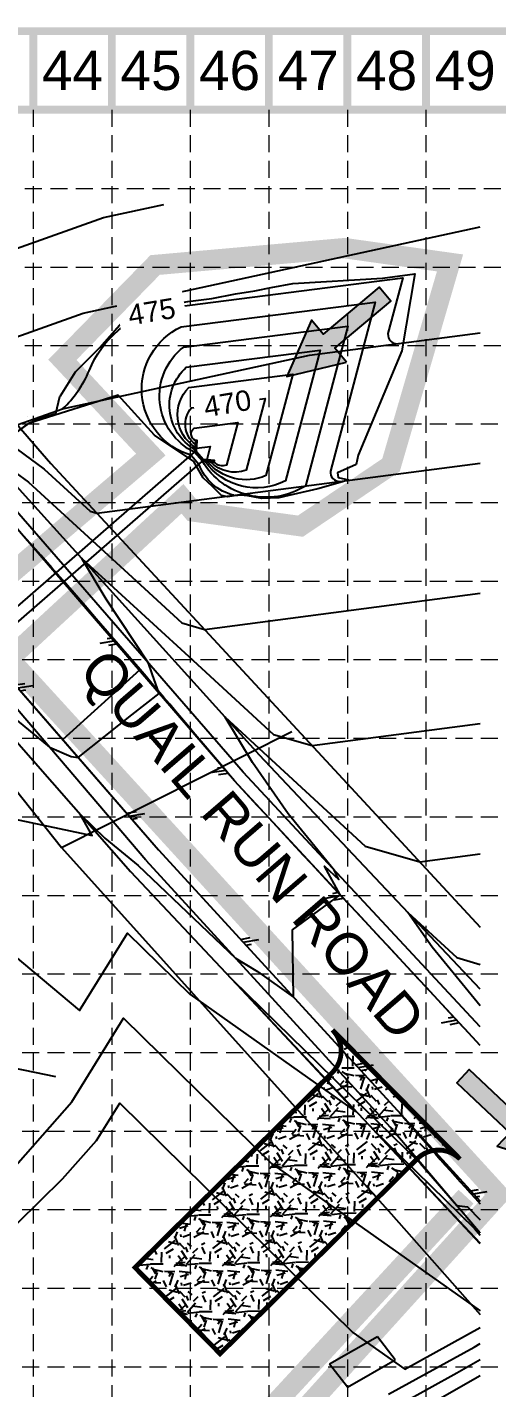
# Model space of a CAD drawing. Header units: feet. Extents: x 2592453 to 2593193, y 7034816 to 7035279.
# Drawn here: x 2592960.7 to 2593029.8, y 7035079.4 to 7035279.4 of the extents above; entities that cross this region are included whole.
import ezdxf
from ezdxf.enums import TextEntityAlignment as Align

# ---------------------------------------------------------------- set-up
doc = ezdxf.new("R2010")
doc.units = ezdxf.units.FT
doc.header["$LTSCALE"] = 40
doc.header["$MEASUREMENT"] = 0
doc.set_wipeout_variables(frame=1)
for name, pattern in [('DASHED', [0.75, 0.5, -0.25]), ('HIDDEN', [0.375, 0.25, -0.125]), ('HIDDEN2', [0.1875, 0.125, -0.0625])]:
    doc.linetypes.add(name, pattern=pattern)
doc.layers.get('0').update_dxf_attribs({"color": 252})
for name, color, linetype in [('1 LIMITS OF DISTURBANCE', 1, 'DASHED'), ('BASE', 7, 'Continuous'), ('cont bndy', 1, 'Continuous'), ('CONT-BREAKLINE', 7, 'Continuous'), ('CONT-MJR', 251, 'Continuous'), ('cont-mjr-label', 4, 'Continuous'), ('CONT-MNR', 252, 'Continuous'), ('EX-ASPHALT', 252, 'Continuous'), ('EX-ASPHALT-DEMO', 255, 'Continuous'), ('EX-BLDG', 252, 'Continuous'), ('EX-FENCE', 105, 'FENCEX'), ('GRID', 254, 'HIDDEN'), ('LEGEND', 7, 'Continuous'), ('POND RECONST', 7, 'Continuous'), ('Silt Fence', 200, 'HIDDEN'), ('SRF-FLT', 7, 'Continuous'), ('STM', 4, 'Continuous')]:
    doc.layers.add(name, color=color, linetype=linetype)
doc.styles.get("Standard").update_dxf_attribs({"font": 'ARIAL.TTF'})
doc.linetypes.add('FENCEX', pattern='A,0.5,-0.2,["X",Standard,S=0.06,R=0,X=-0.1,Y=-0.03],-0.03', length=0.73)

# ---------------------------------------------------------------- blocks, each defined once
blk = doc.blocks.new('ASPH')
for p, q in [((-0.5776924029923975, 0), (0.1835951362736523, 1.223458596505225)), ((0, 0), (1.227555136196315, 1.97279320564121)), ((0.5776924029923975, 0), (1.029100345913321, 0.7254537874832749))]:
    blk.add_line(p, q)
blk = doc.blocks.new('A$C49F61C7E')
at = {"layer": 'LEGEND'}
h = blk.add_hatch(dxfattribs=at)
h.set_pattern_fill('GRAVEL', color=4, scale=3.558068791200001, angle=-174.4983020284768, style=0)
h.set_pattern_definition([(53.5144979715231, (1615.589823450428, 5202.324578584172), (25.2632409506807, 34.60415242600362), [0.4786883428928829, -47.39023134004641]), (10.47139797152309, (1615.874461399857, 5202.709448154084), (-42.15901243473728, -7.635216482601038), [0.8214442256867623, -81.32295343650792]), (318.0120979715231, (1616.682224733289, 5202.858741786331), (-39.1691886220211, 35.54718493761865), [0.579210902381866, -57.34195049718054]), (92.77539797152312, (1617.978196484968, 5203.877202284522), (3.280950949698884, -71.17469123288286), [0.7480412665243054, -74.05607115363107]), (118.3353979715232, (1617.941975809634, 5204.624365979806), (21.80199293097089, -40.79446670067323), [0.7335136716498359, -72.61795311925991]), (182.7753979715232, (1617.593826725613, 5205.269994349219), (71.17469123288285, 3.280950949698898), [0.7480412665243055, -74.0560711536311]), (223.1958979715231, (1616.84666303033, 5205.233773673885), (42.63053642094902, 39.85144853825965), [0.9892463079485451, -97.93530620939259]), (257.7569979715232, (1616.12548608752, 5204.556639643386), (-17.28690942219432, -80.30482238680246), [0.9339503608645059, -92.4611177482052]), (306.9312979715231, (1615.927434528247, 5203.64392967429), (32.76815140313427, -43.31274822251602), [0.7505746115036349, -74.30696837444194]), (0.7380979715231436, (1616.378422646318, 5203.043952007778), (-39.29958964642547, -0.2107904030707175), [0.8568968231222781, -41.98792654264767]), (47.89909797152318, (1617.235247991513, 5203.054989825003), (38.74772708859864, 43.05200178008946), [1.108153408881659, -109.7072693148664]), (324.3157979715226, (1614.468523916323, 5203.574899633415), (26.8385402383739, -18.86214254676317), [0.3782262705733501, -37.44456089985724]), (356.9708979715232, (1614.775737312157, 5203.354272628203), (-46.72407262707475, 2.648685070069714), [0.719573158125914, -71.2379134417675]), (50.50169797152311, (1615.494306843262, 5203.316248435527), (-0.3411308448383144, 3.541679136337644), [0.5031856465202904, -4.528681492888991]), (28.70029797152311, (1615.783159993589, 5202.915126222186), (-17.02612731731481, -8.789014378900692), [0.2709754030002097, -26.82646882916338]), (117.3030979715231, (1616.020843535196, 5203.045255715027), (4.565070034350857, -10.28390437927872), [0.3832146830186136, -18.77757283894394]), (216.4654979715231, (1615.845063338522, 5203.38577829022), (-9.942764790924473, -8.106756419808786), [0.6224094155758246, -20.1245189186094]), (347.0667979715232, (1615.344513399992, 5203.015857655555), (-7.424487814492463, 2.859410758293462), [0.4500636794676766, -10.80153898143061]), (201.8911979715231, (1618.075016798917, 5203.243111544289), (-34.3933984588361, -14.03631644433321), [0.63048978980064, -62.418649303359]), (255.8478979715232, (1617.489988068584, 5203.008035415784), (10.41425646864287, 40.32298734352507), [0.5289460645685833, -52.36555009215722]), (118.7002979715231, (1615.412739547901, 5202.307522047311), (8.789014378900681, -17.02612731731481), [0.5419472479316274, -26.55549698423194]), (169.1121979715231, (1615.152480561752, 5202.782889128663), (36.44017792068032, -7.213700158926102), [0.6304897898006397, -62.41864930335897]), (164.9456979715232, (1617.86351574026, 5205.4389519291), (18.39065684742869, -5.377687575743463), [0.6080027950402558, -29.79215118924769]), (120.2767979715231, (1617.27637940878, 5205.596871692687), (21.46080183799448, -37.25281953122214), [0.5094371733864332, -50.43435488470149]), (252.3030979715232, (1615.036192028318, 5205.8457887806), (-5.377707169898522, -18.39065117859503), [0.5419472479316283, -26.55549698423199]), (202.8556979715231, (1614.871449649334, 5205.329486010596), (44.67730059413439, 18.60139298960914), [0.5964426295376474, -59.04766021113146]), (254.9456979715231, (1616.771614267025, 5206.012942842208), (5.377687575743479, 18.39065684742869), [0.3040013975201281, -30.09615258676784]), (286.8115979715231, (1615.248692710418, 5205.86625662446), (4.906192867959998, -13.82558489410288), [0.1814259276632879, -17.96123444197254]), (351.4654979715231, (1615.301166027319, 5205.69258403033), (-10.96616613140909, 2.518278756086889), [0.7335136716498348, -13.93677755169082]), (11.51069797152306, (1616.026558173355, 5205.583726276644), (-35.07564901503241, -6.952982930893564), [0.67976904255876, -67.2970391454599]), (129.1917979715231, (1615.814361573663, 5203.704529314302), (4.223944094457576, -6.74222331998881), [0.5131517972044461, -12.3156466909755]), (178.6588979715231, (1615.490091640968, 5204.102240219712), (-60.89078864589325, 1.284162055579408), [0.895900373211405, -88.69398395097113]), (246.4470979715232, (1614.594438208733, 5204.123207875527), (11.77879695168854, 26.15627061098719), [0.3663245304667863, -36.26623525827556]), (275.5016979715231, (1614.448056072928, 5203.787400314584), (3.882808779644848, -3.200547301093319), [0.213484127472, -3.344584663727999]), (305.7580979715231, (1616.107625655364, 5205.484298548661), (-16.55461006487562, 23.4272337675961), [0.4943011487486689, -48.93597028114505]), (233.5144979715232, (1616.396478808019, 5205.083176336251), (-25.2632409506807, -34.60415242600362), [0.9573766857857657, -46.91154299715351]), (185.5016979715232, (1615.827202907298, 5204.313437194563), (-3.200547301093321, -3.882808779644852), [0.9250978857120001, -2.632970905487999]), (150.8064979715231, (1614.906366617884, 5204.22474320326), (37.80467818280072, -21.38047134067339), [0.5625804888517968, -55.69542569950238]), (79.55629797152305, (1614.41524670599, 5204.499147229828), (2.177154647984507, 14.50784331154884), [0.5180619321363027, -25.38507025536675]), (33.14769797152314, (1614.509155523963, 5205.008627385832), (63.8805578934359, 41.89829033719241), [0.8434935779858225, -83.50600298527917]), (0.927797971523148, (1615.21538353106, 5205.469849425368), (46.38294546795196, 0.89304017328692), [0.8923600947641687, -88.34355331379535])])
edge = h.paths.add_edge_path()
edge.add_line((0.1156868995167315, 8.812838902696967), (10.25298933079466, 0.1351481890305877))
edge.add_arc((11.69927082543463, 1.824698254542463), 2.224030032533101, 139.4750090769736, 229.4359531390407, ccw=False)
edge.add_line((10.00873528793454, 3.269827723503113), (23.26161624491215, 18.75471901055425))
edge.add_line((23.26161624491215, 18.75471901055425), (16.49835000466555, 24.54418154712766))
edge.add_line((16.49835000466555, 24.54418154712766), (3.252503932453692, 9.05725949909538))
edge.add_arc((1.561968394631507, 10.50238896853059), 2.224030033086298, 229.4359531351385, 319.47500907307244, ccw=False)
at = {"layer": 'LEGEND', "color": 4, "const_width": 0.3558068791200001}
blk.add_lwpolyline([(0.1156868995167315, 8.812838902696967), (10.25298933079466, 0.1351481890305877, -0.4140139244211871), (10.00873528793454, 3.269827723503113), (23.26161624491215, 18.75471901055425), (16.49835000466555, 24.54418154712766), (3.252503932453692, 9.05725949909538, -0.4144132285109485)], format="xyb", close=True, dxfattribs=at)
blk = doc.blocks.new('arrow')
blk.add_lwpolyline([(-67.00679329302966, -25.35842018353742), (-59.3270347441985, -25.41938721699262), (-59.57091179542658, -56.1384215279777), (-51.89114823905948, -56.19938584448118), (-51.64727869913713, -25.48035696739953), (-43.96752265407486, -25.54132400085473), (-55.30425519266737, -2.410587189246144), (-67.00678578172392, -25.35840795725562)], close=True)
at = {"color": 254}
for points in [[(-43.96751955730906, -25.54132267721434), (-67.00679354271597, -25.35841771446121), (-55.30425158724847, -2.410596210431322), (-67.00679354271597, -25.35841771446121)], [(-59.57090883123692, -56.13841801592571), (-51.89115083610795, -56.19938633684342), (-59.32703554756517, -25.41938603537892), (-51.64727755243712, -25.48035435629663)]]:
    blk.add_solid(points, dxfattribs=at)

msp = doc.modelspace()

# ---------------------------------------------------------------- linework, layer by layer
at = {"layer": 'BASE', "const_width": 1.155}
for points in [[(2592961.614419403, 7035267.277223676), (2592961.614419403, 7035278.827223675)], [(2592973.164419404, 7035267.277223676), (2592973.164419404, 7035278.827223675)], [(2592984.714419404, 7035267.277223676), (2592984.714419404, 7035278.827223675)], [(2592996.264419403, 7035267.277223676), (2592996.264419403, 7035278.827223675)], [(2593007.814419404, 7035267.277223676), (2593007.814419404, 7035278.827223675)], [(2593019.364419403, 7035267.277223676), (2593019.364419403, 7035278.827223675)]]:
    msp.add_lwpolyline(points, dxfattribs=at)
at = {"layer": 'cont bndy', "color": 7}
for p, q in [((2592960.734937877, 7035222.118523309), (2592960.734937877, 7035222.118523309)), ((2592960.917291161, 7035221.162047057), (2592960.917291161, 7035221.162047057))]:
    msp.add_line(p, q, dxfattribs=at)
msp.add_lwpolyline([(2592926.922793124, 7035196.312476351), (2592960.917291161, 7035221.162047057), (2592962.049900516, 7035221.753887898), (2592964.911025833, 7035222.593344042), (2592965.52497873, 7035225.099521129), (2592965.615603932, 7035225.201427856), (2592967.835158404, 7035228.739557028), (2592971.423387358, 7035232.30824394), (2592974.666873186, 7035236.032074873), (2592979.991696957, 7035238.290634694), (2592984.361241553, 7035239.102552568), (2592987.864037739, 7035239.500366646), (2592991.366244023, 7035240.203430875), (2592994.225320356, 7035240.670121714), (2592996.617602233, 7035241.136812554), (2592999.814556617, 7035241.721402622), (2593012.963621421, 7035242.490392298), (2593017.753267413, 7035243.162525228), (2593015.798194108, 7035231.825609738), (2593009.385635343, 7035216.501201251), (2593009.083332955, 7035215.142025508), (2593006.356893951, 7035213.9048885), (2593006.46176048, 7035213.212939608), (2593007.965359949, 7035212.844916061), (2593007.091458804, 7035212.55943445), (2593003.478214702, 7035211.556141135), (2592999.846865128, 7035210.701563364), (2592997.73578673, 7035210.235656461), (2592995.235505848, 7035210.135907697), (2592993.15668913, 7035210.522683096), (2592992.102284458, 7035210.630162925), (2592991.683344604, 7035210.565010117), (2592991.148439388, 7035210.501153717), (2592990.227308838, 7035210.341946843), (2592989.31816854, 7035210.560097166), (2592987.965111233, 7035211.890719902), (2592986.584189524, 7035213.177752756), (2592985.250076207, 7035215.56461686), (2592979.429463265, 7035219.418924835), (2592974.121277623, 7035225.324093176), (2592960.92001, 7035221.159030506), (2592926.996017154, 7035196.294574619)], dxfattribs=at)
at = {"layer": 'CONT-BREAKLINE', "color": 7}
for points in [[(2592890.420741829, 7035253.332991818, 475.1801422354686), (2592907.8999, 7035230.8951, 473.7234), (2592941.6464, 7035194.2913, 471.9902), (2592975.9213, 7035155.2781, 470.7263)], [(2592978.1547, 7035156.9708, 471.2626), (2592944.2556, 7035196.6864, 473.0282), (2592911.5636, 7035233.4997, 474.9874), (2592895.217162313, 7035253.332991818, 476.0817947635459)], [(2592898.318489373, 7035253.332991817, 476.2502165056799), (2592913.9142, 7035235.0038, 475.2926), (2592945.5805, 7035198.067, 473.1049), (2592980.0385, 7035158.4757, 471.4234), (2593015.7034, 7035119.5582, 470.6634), (2593027.368065724, 7035106.832689669, 470.4771816967762)], [(2593027.368065724, 7035129.707796937, 470.4122911384612), (2593026.2783, 7035130.8775, 470.4303), (2592991.2001, 7035168.6029, 471.4548), (2592956.7916, 7035208.4939, 473.1483), (2592924.532, 7035243.9062, 475.0929), (2592923.155966738, 7035245.418191029, 475.190964), (2592921.789777546, 7035246.939082707, 475.289028), (2592920.433489996, 7035248.468810948, 475.387092), (2592919.087161241, 7035250.007311286, 475.485156), (2592917.750848015, 7035251.554518891, 475.58322), (2592916.424606631, 7035253.110368562, 475.681284), (2592916.237319105, 7035253.332991819, 475.6952388464661)], [(2593027.368065724, 7035137.97148413, 469.6279863059756), (2592994.8785, 7035172.3909, 470.7617), (2592959.5965, 7035211.4486, 472.4356), (2592927.6255, 7035247.371, 474.5923), (2592922.794961902, 7035253.332991818, 474.9207929332518)], [(2592931.275900758, 7035253.332991818, 478.2146095081125), (2592932.7017, 7035251.5041, 478.0806), (2592964.1947, 7035215.2686, 474.4276), (2593027.368065724, 7035147.109128161, 470.4370534390284)], [(2593027.368065724, 7035132.444826534, 470.5005045391717), (2592992.4879, 7035169.8701, 471.3115), (2592957.8506, 7035209.725, 473.0223), (2592926.5312, 7035245.5351, 474.9858)], [(2592978.1547, 7035156.9708, 471.2626), (2593014.1095, 7035117.6737, 470.5481)], [(2592975.9213, 7035155.2781, 470.7263), (2593027.368065724, 7035100.631273285, 468.2320290981451)], [(2592849.2992, 7035148.9593, 468.2939), (2592964.8745, 7035125.1522, 469.655)], [(2593027.368065724, 7035102.126737094, 469.8056974057386), (2593014.1095, 7035117.6737, 470.5481)]]:
    msp.add_polyline3d(points, dxfattribs=at)
at = {"layer": 'CONT-MJR', "color": 35}
for points, elevation in [([(2592965.921597117, 7035223.30964199, 0.1077996716118352), (2592969.828963406, 7035228.900158633, -0.2529082686228482), (2592980.792788041, 7035238.05890348), (2593015.949520885, 7035242.542495201), (2593013.786187951, 7035234.384729397, 0.5296086428370343), (2593015.479875606, 7035232.919922693)], 475), ([(2592985.427387907, 7035218.087415732, -0.425884651908197), (2592984.878486645, 7035223.458468673), (2592995.73746314, 7035224.843330495), (2592992.931398236, 7035214.26187077, -0.288974536802413), (2592987.667348464, 7035215.511914039)], 470)]:
    msp.add_lwpolyline(points, format="xyb", dxfattribs=dict(at, elevation=elevation))
at = {"layer": 'CONT-MJR', "color": 35, "flags": 128}
for points, elevation in [([(2592959.259963204, 7035220.946453973), (2592965.921597117, 7035223.30964199), (2593002.238185042, 7035231.192024301), (2593027.368065724, 7035234.471203813)], 475), ([(2592851.715376562, 7035157.745517093), (2592869.440070992, 7035157.741817122), (2592909.264969783, 7035149.458692541), (2592918.190526708, 7035156.540079318), (2592950.666775282, 7035149.688636833), (2592968.431996603, 7035134.853904286), (2592975.495011996, 7035146.212321056), (2592984.634974994, 7035137.226255119), (2593009.019886374, 7035120.011449607), (2592990.901944405, 7035139.3656385), (2593018.50147091, 7035112.415802015), (2593023.898016091, 7035106.195709109), (2593025.503206274, 7035105.962800836), (2593027.368065724, 7035104.09890152)], 470), ([(2593027.368065724, 7035135.51596467), (2593020.267240757, 7035144.147988237), (2593016.707028682, 7035149.26577691), (2593023.929197838, 7035142.62175863), (2593027.368065724, 7035141.633166645)], 470), ([(2593021.403187041, 7035077.784638699), (2593027.368065724, 7035081.195103208)], 465)]:
    msp.add_lwpolyline(points, dxfattribs=dict(at, elevation=elevation))
at = {"layer": 'CONT-MNR', "color": 35, "flags": 128}
for points, elevation in [([(2592925.506669748, 7035253.332991818), (2592929.673995483, 7035249.038908412), (2592942.614422872, 7035236.740685846), (2592950.638829889, 7035230.865835303), (2592968.938538219, 7035237.357583726), (2593027.368065724, 7035250.03949853)], 476), ([(2592928.111747986, 7035253.332991818), (2592931.12920289, 7035250.223754898), (2592937.850065033, 7035243.836434295), (2592942.017696574, 7035240.785216633), (2592971.955479321, 7035251.405525461), (2592980.835916563, 7035253.332991818)], 477), ([(2592952.143138549, 7035222.549188945), (2592963.207656689, 7035214.448604035), (2592967.773737228, 7035210.267234962), (2592969.963620123, 7035208.252657115), (2592970.963930765, 7035207.965091813), (2593027.368065724, 7035215.325225596)], 474), ([(2592956.907496389, 7035215.453440496), (2592960.899323356, 7035212.530933352), (2592976.143796422, 7035198.570871178), (2592983.455014552, 7035191.844932495), (2592986.794685966, 7035190.884857114), (2593027.368065724, 7035196.179247379)], 473), ([(2592958.399860143, 7035178.190369049), (2592963.99679522, 7035173.557956683), (2592967.181807267, 7035172.204694269), (2592968.222571873, 7035172.051878397), (2592976.127191463, 7035178.337963096), (2592980.122736821, 7035181.445281813), (2592979.107617494, 7035184.347716881), (2592978.548350435, 7035185.909437765), (2592972.342246385, 7035195.336515501), (2592968.77795579, 7035201.284591559), (2592984.513855616, 7035186.874507392), (2592996.946408981, 7035175.437207873), (2593002.625441167, 7035173.804622415), (2593027.368065724, 7035177.033269163)], 472), ([(2592803.155759832, 7035156.502553778), (2592848.544891406, 7035162.896358516), (2592881.24528222, 7035162.889532421), (2592909.735035879, 7035156.963988704), (2592926.055420354, 7035169.912307309), (2592970.264012377, 7035160.585718219), (2592968.499003558, 7035163.726484547), (2592972.156191869, 7035160.201620623), (2592977.061112796, 7035156.141967252), (2592991.369157831, 7035142.527947562), (2592994.610454747, 7035140.574691212), (2592999.907603031, 7035136.794556433), (2592999.752457162, 7035146.709435169), (2593006.772149789, 7035151.85569498), (2593004.432644964, 7035156.086402191), (2593006.573928085, 7035154.086612798), (2593005.885226864, 7035155.495207817), (2592999.085890419, 7035163.760730866), (2592993.84234139, 7035171.298308757), (2592989.855678474, 7035177.951238312), (2592992.88391481, 7035175.178143607), (2593010.437803409, 7035159.029483251), (2593018.456196367, 7035156.724387717), (2593027.368065724, 7035157.887290946)], 471), ([(2592929.207215074, 7035078.382540124), (2592934.625801274, 7035087.702452863), (2592956.097336937, 7035108.799795173), (2592967.261295322, 7035121.432970719), (2592974.908080962, 7035133.730179973), (2592996.63232473, 7035112.371725131), (2593027.368065724, 7035090.673479228)], 469), ([(2592934.304253889, 7035077.58746958), (2592936.285385937, 7035080.994996401), (2592965.918210795, 7035110.111397737), (2592970.905257701, 7035115.75475799), (2592974.321149928, 7035121.248038889), (2593008.629674467, 7035087.517195144), (2593016.262730815, 7035082.128552208), (2593027.368065724, 7035088.246603556)], 468), ([(2593027.368065724, 7035100.535727181), (2593011.527917985, 7035117.456700431), (2593026.514554271, 7035102.822848026), (2593027.368065724, 7035101.839085201)], 469), ([(2593013.874956421, 7035078.42115183), (2593026.462617787, 7035085.355833153), (2593027.368065724, 7035085.873529861)], 467), ([(2593015.794592899, 7035077.086751555), (2593023.932902414, 7035081.570235926), (2593027.368065724, 7035083.534316534)], 466)]:
    msp.add_lwpolyline(points, dxfattribs=dict(at, elevation=elevation))
at = {"layer": 'CONT-MNR', "color": 35}
for points, elevation in [([(2592984.832441948, 7035216.467796493, -0.6874880724227956), (2592983.360403833, 7035235.3620574), (2593011.907109336, 7035239.00266226), (2593005.313085474, 7035214.137094167, 0.4736677661709634), (2593006.755069666, 7035212.635451012)], 474), ([(2592985.345633301, 7035216.91412832, -0.5582782921186635), (2592983.739924536, 7035232.386160218), (2593007.864697787, 7035235.462829319), (2593001.63070919, 7035211.954927136, -0.4202075962199793), (2592986.49406103, 7035215.593668646)], 473), ([(2592985.372945394, 7035217.3060932, -0.5042812289237143), (2592984.119445239, 7035229.410263036), (2593003.822286238, 7035231.922996378), (2592998.730938872, 7035212.723908347, -0.3737197914477603), (2592986.886025924, 7035215.566356553)], 472), ([(2592985.398589505, 7035217.674120327, -0.4750002952908504), (2592984.498965942, 7035226.434365855), (2592999.779874689, 7035228.383163436), (2592995.831168554, 7035213.492889558, -0.336484502905802), (2592987.254053058, 7035215.54071244)], 471), ([(2592985.467278257, 7035218.659895346, -0.5628560022469684), (2592985.258007349, 7035220.482571491), (2592991.69505159, 7035221.303497554), (2592990.031627918, 7035215.030851982, -0.3333105308783554), (2592988.239828055, 7035215.47202369)], 469), ([(2592991.127182663, 7035210.596179616, -0.2523083003055217), (2592985.980869678, 7035215.147336818, -0.1972738617137584)], 474)]:
    msp.add_lwpolyline(points, format="xyb", dxfattribs=dict(at, elevation=elevation))
for points, elevation in [([(2592984.832441948, 7035216.467796493), (2592985.980869678, 7035215.147336818)], 474), ([(2592985.637528052, 7035217.506674309), (2592987.652640041, 7035217.763664613), (2592987.1318576, 7035215.799833192)], 468)]:
    msp.add_lwpolyline(points, dxfattribs=dict(at, elevation=elevation))
at = {"layer": 'EX-ASPHALT', "color": 7, "flags": 128}
for points in [[(2592896.593818613, 7035253.332991818, 0.02524534082575419), (2592913.9142, 7035235.0038), (2592945.5805, 7035198.067), (2592965.93807413, 7035174.676703853)], [(2592977.330939847, 7035184.95823717, 0.01066218700291159), (2592924.532, 7035243.9062, -0.00996912080879513), (2592916.236258644, 7035253.332991818, -0.00996912080879513)]]:
    msp.add_lwpolyline(points, format="xyb", dxfattribs=at)
at = {"layer": 'EX-ASPHALT-DEMO', "color": 7}
msp.add_lwpolyline([(2592965.93807413, 7035174.676703853), (2592977.330939847, 7035184.95823717)], dxfattribs=at)
for points in [[(2593027.368065724, 7035129.706905902, -0.0003004919186502959), (2592991.2001, 7035168.6029, 0.002888896308064878), (2592977.330939847, 7035184.95823717)], [(2592965.93807413, 7035174.676703853), (2592980.0385, 7035158.4757), (2593015.7034, 7035119.5582, 0.008255824769843984), (2593027.368065724, 7035106.431728061, 0.008255824769843984)]]:
    msp.add_lwpolyline(points, format="xyb", dxfattribs=at)
at = {"layer": 'EX-BLDG', "color": 7}
for p, q in [((2593014.8512, 7035083.4685), (2593012.2369, 7035086.8559)), ((2593007.8212, 7035079.4509), (2593005.2069, 7035082.838299999)), ((2593007.8212, 7035079.4509), (2593014.8512, 7035083.4685))]:
    msp.add_line(p, q, dxfattribs=at)
msp.add_lwpolyline([(2593012.2369, 7035086.8559), (2593005.2069, 7035082.838299999)], dxfattribs=at)
at = {"layer": 'EX-FENCE', "color": 7, "ltscale": 0.2, "flags": 128}
for points in [[(2592890.717634238, 7035253.332991818), (2592965.7471, 7035158.7962), (2593014.2475, 7035104.9546), (2593027.368065724, 7035090.167134934)], [(2592965.7471, 7035158.7962), (2592999.6548, 7035175.8529)]]:
    msp.add_lwpolyline(points, dxfattribs=at)
at = {"layer": 'GRID', "color": 252, "linetype": 'HIDDEN', "lineweight": 0, "ltscale": 0.25}
for p, q in [((2592961.614419403, 7035267.277223676), (2592961.614419403, 7034862.976211449)), ((2592973.164419404, 7035267.277223676), (2592973.164419404, 7034862.976211449)), ((2592984.714419404, 7035267.277223676), (2592984.714419404, 7034862.976211449)), ((2592996.264419403, 7035267.277223676), (2592996.264419403, 7034862.976211449)), ((2593007.814419404, 7035267.277223676), (2593007.814419404, 7034862.976211449)), ((2593019.364419403, 7035267.277223676), (2593019.364419403, 7034862.976211449)), ((2592465.389690802, 7035255.689270283), (2593181.489690802, 7035255.689270283)), ((2592465.389690802, 7035244.139270283), (2593181.489690802, 7035244.139270283)), ((2592465.389690802, 7035232.589270283), (2593181.489690802, 7035232.589270283)), ((2592464.964419404, 7035221.077223675), (2593181.064419404, 7035221.077223675)), ((2592464.964419404, 7035209.527223676), (2593181.064419404, 7035209.527223676)), ((2592464.964419404, 7035197.977223675), (2593181.064419404, 7035197.977223675)), ((2592464.964419404, 7035186.427223675), (2593181.064419404, 7035186.427223675)), ((2592464.964419404, 7035174.877223675), (2593181.064419404, 7035174.877223675)), ((2592464.964419404, 7035163.327223675), (2593181.064419404, 7035163.327223675)), ((2592464.964419404, 7035151.777223676), (2593181.064419404, 7035151.777223676)), ((2592464.964419404, 7035140.227223675), (2593181.064419404, 7035140.227223675)), ((2592464.964419404, 7035128.677223675), (2593181.064419404, 7035128.677223675)), ((2592464.964419404, 7035117.127223675), (2593181.064419404, 7035117.127223675)), ((2592464.964419404, 7035105.577223675), (2593181.064419404, 7035105.577223675)), ((2592464.964419404, 7035094.027223676), (2593181.064419404, 7035094.027223676)), ((2592464.964419404, 7035082.477223675), (2593181.064419404, 7035082.477223675))]:
    msp.add_line(p, q, dxfattribs=at)
at = {"layer": 'Silt Fence', "linetype": 'Continuous', "const_width": 3}
msp.add_lwpolyline([(2592825.803335112, 7034920.183323897), (2592832.853648261, 7034920.838941616), (2592878.996229883, 7034949.068819381), (2593025.271534487, 7035107.476946467)], dxfattribs=at)
at = {"layer": 'SRF-FLT', "color": 7}
for points in [[(2592890.420741829, 7035253.332991818, 475.1801422354686), (2592907.8999, 7035230.8951, 473.7234), (2592941.6464, 7035194.2913, 471.9902), (2592975.9213, 7035155.2781, 470.7263)], [(2592978.1547, 7035156.9708, 471.2626), (2592944.2556, 7035196.6864, 473.0282), (2592911.5636, 7035233.4997, 474.9874), (2592895.217162313, 7035253.332991818, 476.0817947635459)], [(2592898.318489373, 7035253.332991817, 476.2502165056799), (2592913.9142, 7035235.0038, 475.2926), (2592945.5805, 7035198.067, 473.1049), (2592980.0385, 7035158.4757, 471.4234), (2593015.7034, 7035119.5582, 470.6634), (2593027.368065724, 7035106.832689669, 470.4771816967762)], [(2593027.368065724, 7035129.707796937, 470.4122911384612), (2593026.2783, 7035130.8775, 470.4303), (2592991.2001, 7035168.6029, 471.4548), (2592956.7916, 7035208.4939, 473.1483), (2592924.532, 7035243.9062, 475.0929), (2592923.155966738, 7035245.418191029, 475.190964), (2592921.789777546, 7035246.939082707, 475.289028), (2592920.433489996, 7035248.468810948, 475.387092), (2592919.087161241, 7035250.007311286, 475.485156), (2592917.750848015, 7035251.554518891, 475.58322), (2592916.424606631, 7035253.110368562, 475.681284), (2592916.237319105, 7035253.332991819, 475.6952388464661)], [(2593027.368065724, 7035137.97148413, 469.6279863059756), (2592994.8785, 7035172.3909, 470.7617), (2592959.5965, 7035211.4486, 472.4356), (2592927.6255, 7035247.371, 474.5923), (2592922.794961902, 7035253.332991818, 474.9207929332518)], [(2592931.275900758, 7035253.332991818, 478.2146095081125), (2592932.7017, 7035251.5041, 478.0806), (2592964.1947, 7035215.2686, 474.4276), (2593027.368065724, 7035147.109128161, 470.4370534390284)], [(2593027.368065724, 7035132.444826534, 470.5005045391717), (2592992.4879, 7035169.8701, 471.3115), (2592957.8506, 7035209.725, 473.0223), (2592926.5312, 7035245.5351, 474.9858)], [(2592985.467278257, 7035218.659895346, 469), (2592985.345633301, 7035216.914128321, 473)], [(2592985.602226732, 7035217.00005338, 467.74), (2592985.716673547, 7035218.642517496, 468.3)], [(2592986.49406103, 7035215.593668646, 473), (2592985.345633301, 7035216.914128321, 473)], [(2592985.602226732, 7035217.00005338, 467.74), (2592986.614741792, 7035215.835865795, 467.74)], [(2592988.239828055, 7035215.472023691, 469), (2592986.49406103, 7035215.593668646, 473)], [(2592986.614741792, 7035215.835865795, 467.74), (2592988.257205906, 7035215.721418982, 468.3)], [(2592978.1547, 7035156.9708, 471.2626), (2593014.1095, 7035117.6737, 470.5481)], [(2592975.9213, 7035155.2781, 470.7263), (2593027.368065724, 7035100.631273285, 468.2320290981451)], [(2592849.2992, 7035148.9593, 468.2939), (2592964.8745, 7035125.1522, 469.655)], [(2593027.368065724, 7035102.126737094, 469.8056974057386), (2593014.1095, 7035117.6737, 470.5481)]]:
    msp.add_polyline3d(points, dxfattribs=at)
at = {"layer": 'STM', "color": 5}
msp.add_lwpolyline([(2592985.345633301, 7035216.914128321), (2592986.49406103, 7035215.593668646), (2592988.239828055, 7035215.472023691), (2592988.257205906, 7035215.721418981), (2592986.614741792, 7035215.835865795), (2592985.602226732, 7035217.00005338), (2592985.716673547, 7035218.642517496), (2592985.467278257, 7035218.659895346), (2592985.345633301, 7035216.914128321)], dxfattribs=at)
at = {"layer": 'STM', "color": 5, "ltscale": 0.5}
for points in [[(2592937.809085031, 7035175.570730074), (2592985.345633301, 7035216.914128321)], [(2592938.95751276, 7035174.250270399), (2592986.49406103, 7035215.593668646)]]:
    msp.add_lwpolyline(points, dxfattribs=at)

# ---------------------------------------------------------------- block references
at = {"linetype": 'Continuous', "zscale": 0.35}
for p, xscale, yscale, rotation in [((2592985.747689365, 7035242.284024891), 0.3499999997924298, 0.350000000723997, 130.3364280232884), ((2593025.915714062, 7035097.535478812), 0.3499999996154894, 0.3500000005587935, 227.0485435882931)]:
    msp.add_blockref('arrow', p, dxfattribs=dict(at, xscale=xscale, yscale=yscale, rotation=rotation))
at = {"layer": '1 LIMITS OF DISTURBANCE', "xscale": 1.99999999981547, "yscale": 1.999999999992387, "zscale": 2, "rotation": 175.2110510893883}
msp.add_blockref('A$C49F61C7E', (2593026.071837978, 7035130.553288409), dxfattribs=at)
at = {"layer": 'EX-ASPHALT', "color": 7}
for p, rotation in [((2592973.705360929, 7035189.171211367), 130.8002578044766), ((2592959.32020252, 7035182.280457416), 311.0344440875661), ((2593009.3890174, 7035126.448447409), 312.5028660829512)]:
    msp.add_blockref('ASPH', p, dxfattribs=dict(at, rotation=rotation))
at = {"layer": 'EX-ASPHALT-DEMO', "color": 7}
for p, rotation in [((2592989.912995099, 7035170.136949039), 130.0283906582529), ((2592975.733017862, 7035163.422581275), 311.0344440875661), ((2593006.854725788, 7035151.755989922), 132.9140168063902), ((2592992.498340218, 7035144.879535938), 312.5028660829512), ((2593023.882405652, 7035133.451397552), 132.9464322746417), ((2593026.080357243, 7035107.838554729), 312.3660145662188)]:
    msp.add_blockref('ASPH', p, dxfattribs=dict(at, rotation=rotation))

# ---------------------------------------------------------------- texts
at = {"layer": 'BASE'}
for s, p in [('44', (2592967.389419403, 7035273.052223675)), ('45', (2592978.939419404, 7035273.052223675)), ('46', (2592990.489419403, 7035273.052223675)), ('47', (2593002.039419404, 7035273.052223675)), ('48', (2593013.589419404, 7035273.052223675)), ('49', (2593025.139419403, 7035273.052223675))]:
    msp.add_text(s, height=5.775, dxfattribs=at).set_placement(p, align=Align.MIDDLE_CENTER)
at = {"layer": 'POND RECONST', "color": 7, "linetype": 'HIDDEN2', "insert": (2592996.161950588, 7035161.220849361, 941), "char_height": 6, "width": 95.71428571428572, "attachment_point": 2, "rotation": 310.7554704317276}
msp.add_mtext('QUAIL RUN ROAD', dxfattribs=at)

# ---------------------------------------------------------------- next in the draw order: wipeouts: each hides what was drawn before it
at = {"color": 35}
for points, z in [([(2592974.6105683255, 7035234.262856267), (2592984.290367064, 7035235.882022867), (2592983.4489660803, 7035240.912136623), (2592973.769167342, 7035239.292970022)], 5.29000000000002), ([(2592985.813049284, 7035221.955447941), (2592994.667299538, 7035223.5206238115), (2592995.1472792, 7035226.318008086), (2592984.84816025, 7035224.636419054)], 0.2900000000000205)]:
    msp.add_wipeout(points, dxfattribs=at).translate(0, 0, z).dxf.layer = 'cont-mjr-label'

# ---------------------------------------------------------------- next in the draw order: linework, layer by layer
at = {"layer": '1 LIMITS OF DISTURBANCE', "ltscale": 0.25, "const_width": 3}
msp.add_lwpolyline([(2592660.151047241, 7035179.316748382), (2592707.165775607, 7035121.46525366), (2592753.49172881, 7035107.734937219), (2592797.041424445, 7035118.990382444), (2592845.436481318, 7035117.440421863), (2592866.841724219, 7035144.719301315), (2592878.630400705, 7035150.299103741), (2592886.696101047, 7035167.658365361), (2592887.006402485, 7035183.467666401), (2592915.079920723, 7035203.575310776), (2592941.417717002, 7035210.696538145), (2592953.811823223, 7035195.215580844), (2592978.910123398, 7035216.579355731), (2592965.896269124, 7035230.512208023), (2592979.52987145, 7035244.445153095), (2593007.41703786, 7035246.92206544), (2593022.909884342, 7035244.75475554), (2593014.233839023, 7035215.031250723), (2593000.910110723, 7035206.0523159), (2592985.107390215, 7035208.2196258), (2592983.558020084, 7035210.077333253), (2592958.075903529, 7035186.543743443), (2593030.064237079, 7035107.738566002), (2592882.676300191, 7034945.081854952)], dxfattribs=at)
at = {"layer": 'BASE', "const_width": 1.155}
for points in [[(2592453.414419404, 7034816.827223675), (2593192.614419403, 7034816.827223675), (2593192.614419403, 7035278.827223675), (2592453.414419404, 7035278.827223675)], [(2592464.939191815, 7034828.374199039), (2593181.09668709, 7034828.354169684), (2593181.081760511, 7035267.282749348), (2592465.084729146, 7035267.29604566)]]:
    msp.add_lwpolyline(points, close=True, dxfattribs=at)

# ---------------------------------------------------------------- next in the draw order: texts
at = {"layer": 'cont-mjr-label', "color": 35, "char_height": 3, "attachment_point": 5, "rotation": 9.496106621598408}
for s, insert in [('{475}', (2592979.029767203, 7035237.587496445, 5.29000000000002)), ('470', (2592990.181889266, 7035224.085867763, 0.2900000000000205))]:
    msp.add_mtext(s, dxfattribs=dict(at, insert=insert))

doc.saveas('drawing.dxf')
